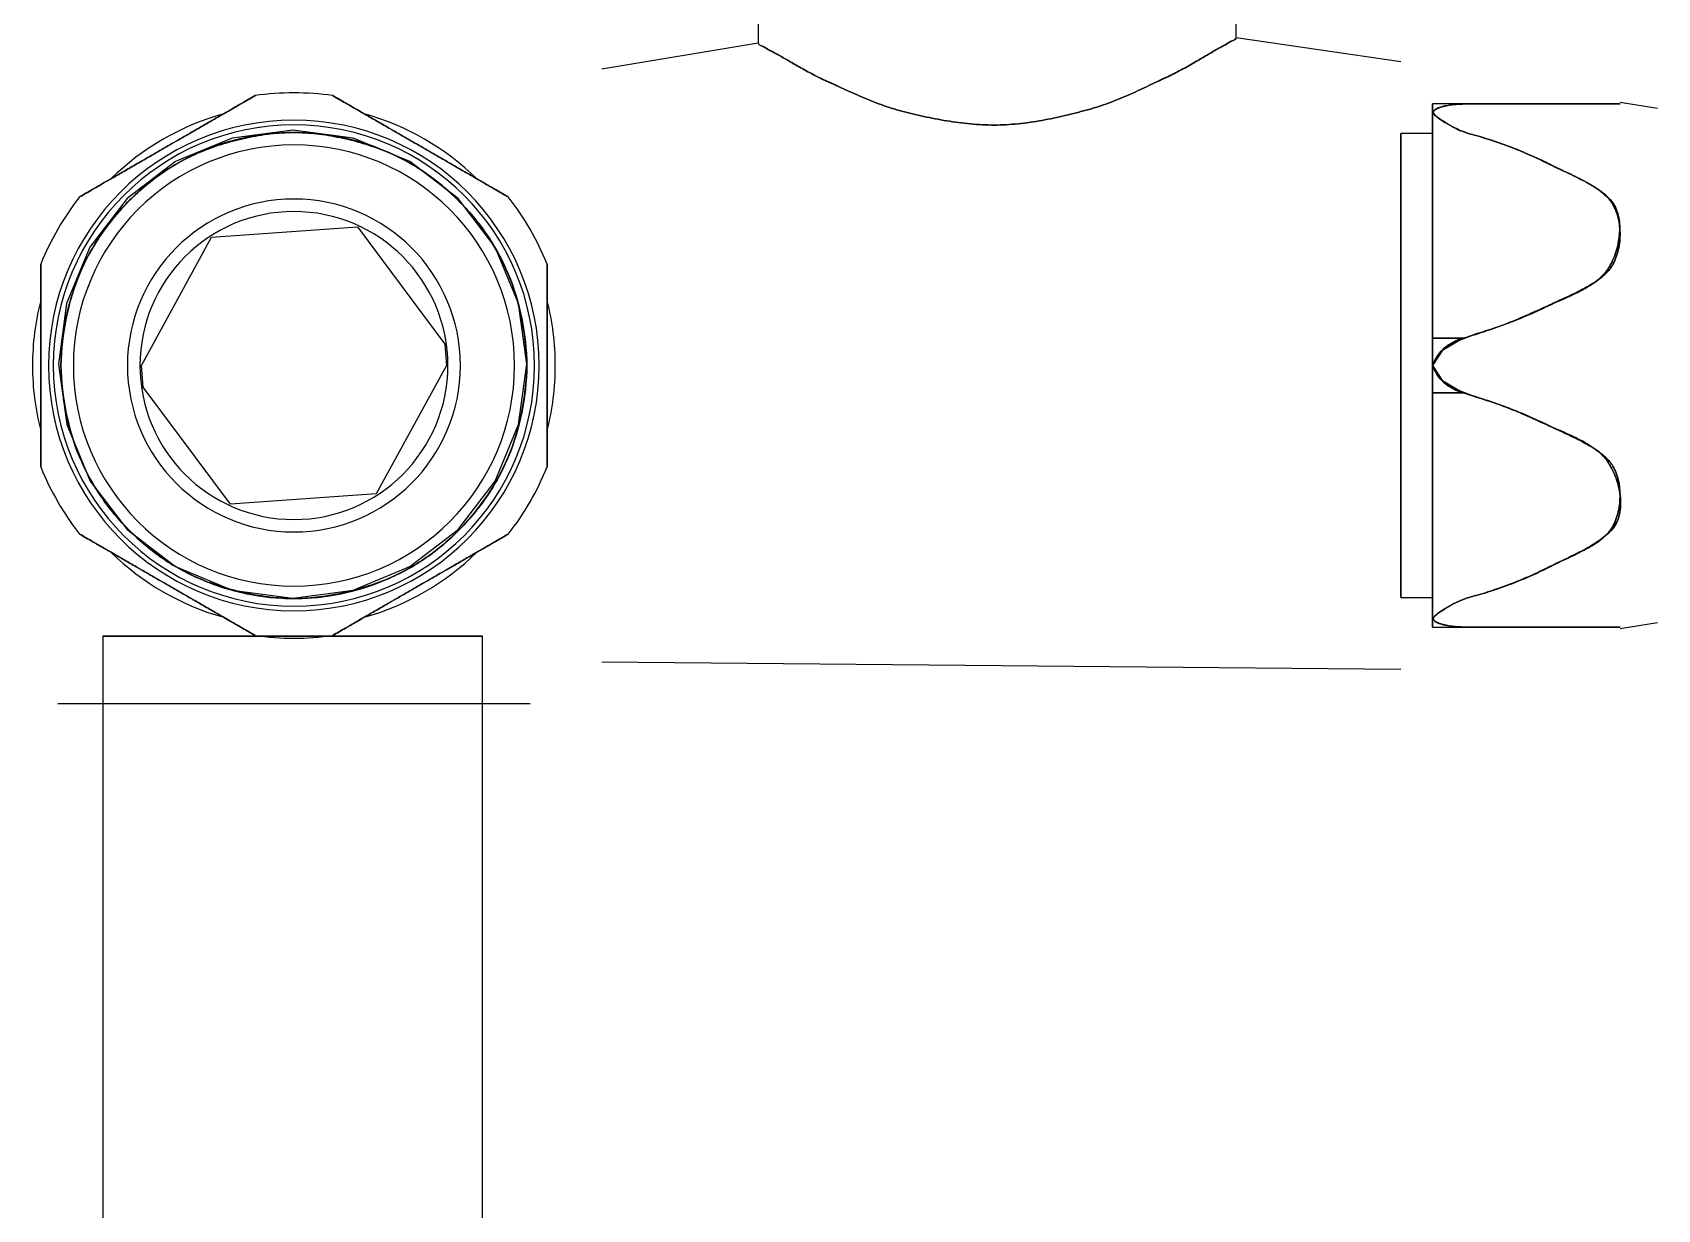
# Model space of a CAD drawing. Extents: x 338 to 7662, y 1527 to 4803.
# Drawn here: x 3767.122 to 3771.026, y 3154.222 to 3157.05 of the extents above; entities that cross this region are included whole.
import ezdxf

# ---------------------------------------------------------------- set-up
doc = ezdxf.new("R2010")
doc.units = 0
doc.header["$LTSCALE"] = 96
doc.header["$MEASUREMENT"] = 0
doc.layers.add('A-FLOR-PFIX', color=2, linetype='CONTINUOUS')

msp = doc.modelspace()

# ---------------------------------------------------------------- linework, layer by layer
at = {"layer": 'A-FLOR-PFIX'}
for p, q in [((3768.86577, 3157.14817), (3768.86577, 3157.02509)), ((3770.0142, 3157.03809), (3770.0142, 3157.14817)), ((3768.49017, 3156.96274), (3768.86577, 3157.02509)), ((3770.0142, 3157.03809), (3770.40998, 3156.98078)), ((3770.48548, 3156.80273), (3770.48548, 3156.8789)), ((3770.48548, 3156.8789), (3770.48548, 3156.80273)), ((3770.59037, 3156.8789), (3770.48548, 3156.8789)), ((3770.48548, 3156.8789), (3770.48548, 3156.80273)), ((3770.48548, 3156.80273), (3770.48548, 3156.8789)), ((3771.02646, 3156.86769), (3770.93644, 3156.88188)), ((3767.58134, 3156.85506), (3767.31033, 3156.69859)), ((3767.58134, 3156.85506), (3767.31033, 3156.69859)), ((3768.18967, 3156.69859), (3767.91866, 3156.85506)), ((3768.18967, 3156.69859), (3767.91866, 3156.85506)), ((3770.40998, 3156.8075), (3770.40998, 3155.6925)), ((3770.40998, 3155.6925), (3770.40998, 3156.8075)), ((3770.40998, 3155.6925), (3770.40998, 3156.8075)), ((3770.48548, 3156.8075), (3770.40998, 3156.8075)), ((3770.40998, 3156.8075), (3770.40998, 3155.6925)), ((3770.48548, 3156.8075), (3770.48548, 3155.6925)), ((3770.48548, 3155.6925), (3770.48548, 3156.8075)), ((3770.48548, 3156.8075), (3770.48548, 3155.6925)), ((3770.48548, 3155.6925), (3770.48548, 3156.8075)), ((3770.48548, 3156.31591), (3770.48548, 3156.80273)), ((3770.48548, 3156.80273), (3770.48548, 3156.32617)), ((3770.48548, 3156.80273), (3770.48548, 3156.31591)), ((3770.48548, 3156.32617), (3770.48548, 3156.80273)), ((3767.14167, 3156.09353), (3767.14167, 3156.40647)), ((3767.14167, 3156.40647), (3767.14167, 3156.09353)), ((3768.35833, 3156.40647), (3768.35833, 3156.09353)), ((3768.35833, 3156.09353), (3768.35833, 3156.40647)), ((3770.48548, 3156.32617), (3770.48548, 3156.25)), ((3770.48548, 3156.25), (3770.48548, 3156.32617)), ((3770.48548, 3156.25), (3770.48548, 3156.31591)), ((3770.55972, 3156.31591), (3770.48548, 3156.31591)), ((3770.48548, 3156.31591), (3770.48548, 3156.25)), ((3770.48548, 3156.31591), (3770.55972, 3156.31591)), ((3770.48548, 3156.25), (3770.48548, 3156.17383)), ((3770.48548, 3156.18409), (3770.48548, 3156.25)), ((3770.48548, 3156.25), (3770.48548, 3156.18409)), ((3770.48548, 3156.17383), (3770.48548, 3156.25)), ((3770.48548, 3155.69727), (3770.48548, 3156.18409)), ((3770.55972, 3156.18409), (3770.48548, 3156.18409)), ((3770.48548, 3156.18409), (3770.48548, 3155.69727)), ((3770.48548, 3156.18409), (3770.55972, 3156.18409)), ((3770.48548, 3156.17383), (3770.48548, 3155.69727)), ((3770.48548, 3155.69727), (3770.48548, 3156.17383)), ((3767.31033, 3155.80141), (3767.58134, 3155.64494)), ((3767.31033, 3155.80141), (3767.58134, 3155.64494)), ((3767.91866, 3155.64494), (3768.18967, 3155.80141)), ((3767.91866, 3155.64494), (3768.18967, 3155.80141)), ((3770.40998, 3155.6925), (3770.48548, 3155.6925)), ((3770.48548, 3155.69727), (3770.48548, 3155.6211)), ((3770.48548, 3155.6211), (3770.48548, 3155.69727)), ((3770.48548, 3155.6211), (3770.48548, 3155.69727)), ((3770.48548, 3155.69727), (3770.48548, 3155.6211)), ((3770.48548, 3155.6211), (3770.59037, 3155.6211)), ((3770.93644, 3155.61812), (3771.02646, 3155.63231)), ((3767.29103, 3155.59938), (3767.29103, 3149.9803)), ((3768.20328, 3149.9803), (3768.20328, 3155.59938)), ((3770.40998, 3155.51922), (3768.49017, 3155.53726)), ((3767.18239, 3155.43751), (3768.31761, 3155.43751))]:
    msp.add_line(p, q, dxfattribs=at)
for points in [[(3767.74705, 3156.81585), (3767.60147, 3156.79666), (3767.46582, 3156.74047), (3767.34931, 3156.6511), (3767.25997, 3156.53459), (3767.20367, 3156.39892), (3767.18455, 3156.25335), (3767.20443, 3156.10791), (3767.26061, 3155.97218), (3767.34931, 3155.8556), (3767.46579, 3155.76674), (3767.60153, 3155.71049), (3767.74705, 3155.69085)], [(3767.74705, 3156.81585), (3767.60147, 3156.79666), (3767.46582, 3156.74047), (3767.34931, 3156.6511), (3767.25997, 3156.53459), (3767.20367, 3156.39892), (3767.18455, 3156.25335), (3767.20443, 3156.10791), (3767.26061, 3155.97218), (3767.34931, 3155.8556), (3767.46579, 3155.76674), (3767.60153, 3155.71049), (3767.74705, 3155.69085)], [(3767.74705, 3155.69085), (3767.89255, 3155.71048), (3768.02827, 3155.76672), (3768.1448, 3155.8556), (3768.23365, 3155.97225), (3768.28991, 3156.10802), (3768.30955, 3156.25335), (3768.28991, 3156.39869), (3768.23365, 3156.53446), (3768.1448, 3156.6511), (3768.02827, 3156.73999), (3767.89255, 3156.79623), (3767.74705, 3156.81585)], [(3767.74705, 3155.69085), (3767.89255, 3155.71048), (3768.02827, 3155.76672), (3768.1448, 3155.8556), (3768.23365, 3155.97225), (3768.28991, 3156.10802), (3768.30955, 3156.25335), (3768.28991, 3156.39869), (3768.23365, 3156.53446), (3768.1448, 3156.6511), (3768.02827, 3156.73999), (3767.89255, 3156.79623), (3767.74705, 3156.81585)], [(3767.38374, 3156.25), (3767.55211, 3156.55819), (3767.90242, 3156.58304), (3768.11259, 3156.30169), (3768.11626, 3156.25)], [(3770.48548, 3156.25), (3770.51023, 3156.28676), (3770.54907, 3156.30985), (3770.59037, 3156.32617)], [(3770.59037, 3156.32617), (3770.54907, 3156.30985), (3770.51023, 3156.28676), (3770.48548, 3156.25)], [(3768.11626, 3156.25), (3767.94789, 3155.94181), (3767.59758, 3155.91696), (3767.38741, 3156.19831), (3767.38374, 3156.25)], [(3770.59037, 3156.17383), (3770.54907, 3156.19015), (3770.51023, 3156.21324), (3770.48548, 3156.25)], [(3770.48548, 3156.25), (3770.51023, 3156.21324), (3770.54907, 3156.19015), (3770.59037, 3156.17383)]]:
    msp.add_lwpolyline(points, dxfattribs=at)
for radius, start, end in [(0.65529, 81.8237, 98.1763), (0.65529, 81.8237, 98.1763), (0.58942, 0, 180), (0.58942, 0, 180), (0.57821, 0, 180), (0.57821, 0, 180), (0.62813, 105.57525, 134.42475), (0.62813, 105.57525, 134.42475), (0.62813, 45.57525, 74.42475), (0.62813, 45.57525, 74.42475), (0.55998, 0, 180), (0.55998, 0, 180), (0.53, 90, 270), (0.53, 90, 270), (0.53, 90, 270), (0.53, 90, 270), (0.53, 270, 90), (0.53, 270, 90), (0.53, 270, 90), (0.53, 270, 90), (0.65529, 141.8237, 158.1763), (0.65529, 141.8237, 158.1763), (0.4, 0, 180), (0.4, 0, 180), (0.65529, 21.8237, 38.1763), (0.65529, 21.8237, 38.1763), (0.37, 0, 180), (0.37, 0, 180), (0.62813, 165.57525, 180), (0.62813, 165.57525, 180), (0.62813, 0, 14.42475), (0.62813, 0, 14.42475), (0.62813, 180, 194.42475), (0.62813, 180, 194.42475), (0.58942, 180, 0), (0.58942, 180, 0), (0.57821, 180, 0), (0.57821, 180, 0), (0.55998, 180, 0), (0.55998, 180, 0), (0.4, 180, 0), (0.4, 180, 0), (0.37, 180, 0), (0.37, 180, 0), (0.62813, 345.57525, 0), (0.62813, 345.57525, 0), (0.65529, 201.8237, 218.1763), (0.65529, 201.8237, 218.1763), (0.65529, 321.8237, 338.1763), (0.65529, 321.8237, 338.1763), (0.62813, 225.57525, 254.42475), (0.62813, 225.57525, 254.42475), (0.62813, 285.57525, 314.42475), (0.62813, 285.57525, 314.42475), (0.65529, 261.8237, 278.1763), (0.65529, 261.8237, 278.1763)]:
    msp.add_arc((3767.75, 3156.25), radius, start, end, dxfattribs=at)
for points, start_tangent, end_tangent in [([(3768.86577, 3157.02509), (3768.87734, 3157.01649), (3768.89151, 3157.00849), (3768.90059, 3157.00356), (3768.91095, 3156.99801), (3768.92255, 3156.99161), (3768.93532, 3156.98426), (3768.96425, 3156.96751), (3768.99749, 3156.94936), (3769.01566, 3156.94027), (3769.02511, 3156.9358), (3769.03481, 3156.93142), (3769.04473, 3156.927), (3769.05485, 3156.92242), (3769.07566, 3156.91289), (3769.11961, 3156.89333), (3769.16665, 3156.87485), (3769.19135, 3156.86669), (3769.204, 3156.86299), (3769.21686, 3156.85959), (3769.22991, 3156.85638), (3769.24315, 3156.85323), (3769.27013, 3156.84721), (3769.32574, 3156.83686), (3769.38276, 3156.82996), (3769.44019, 3156.82791), (3769.49762, 3156.8317), (3769.55458, 3156.84039), (3769.61012, 3156.85243), (3769.63705, 3156.85923), (3769.65026, 3156.86274), (3769.66329, 3156.86629), (3769.67612, 3156.87), (3769.68874, 3156.874), (3769.71337, 3156.88274), (3769.76026, 3156.90221), (3769.80407, 3156.92261), (3769.82483, 3156.93251), (3769.83491, 3156.93728), (3769.84481, 3156.94187), (3769.85448, 3156.94641), (3769.8639, 3156.95103), (3769.882, 3156.9604), (3769.91514, 3156.979), (3769.94405, 3156.99611), (3769.95685, 3157.00363), (3769.9685, 3157.01018), (3769.97894, 3157.01588), (3769.98811, 3157.02095), (3770.00245, 3157.02919), (3770.0142, 3157.03809)], (0, -1), (0, 1)), ([(3770.0142, 3157.03809), (3770.00245, 3157.02919), (3769.98811, 3157.02095), (3769.97894, 3157.01588), (3769.9685, 3157.01018), (3769.95685, 3157.00363), (3769.94405, 3156.99611), (3769.91514, 3156.979), (3769.882, 3156.9604), (3769.8639, 3156.95103), (3769.85448, 3156.94641), (3769.84481, 3156.94187), (3769.83491, 3156.93728), (3769.82483, 3156.93251), (3769.80407, 3156.92261), (3769.76026, 3156.90221), (3769.71337, 3156.88274), (3769.68874, 3156.874), (3769.67612, 3156.87), (3769.66329, 3156.86629), (3769.65026, 3156.86274), (3769.63705, 3156.85923), (3769.61012, 3156.85243), (3769.55458, 3156.84039), (3769.49762, 3156.8317), (3769.44019, 3156.82791), (3769.38276, 3156.82996), (3769.32574, 3156.83686), (3769.27013, 3156.84721), (3769.24315, 3156.85323), (3769.22991, 3156.85638), (3769.21686, 3156.85959), (3769.204, 3156.86299), (3769.19135, 3156.86669), (3769.16665, 3156.87485), (3769.11961, 3156.89333), (3769.07566, 3156.91289), (3769.05485, 3156.92242), (3769.04473, 3156.927), (3769.03481, 3156.93142), (3769.02511, 3156.9358), (3769.01566, 3156.94027), (3768.99749, 3156.94936), (3768.96425, 3156.96751), (3768.93532, 3156.98426), (3768.92255, 3156.99161), (3768.91095, 3156.99801), (3768.90059, 3157.00356), (3768.89151, 3157.00849), (3768.87734, 3157.01649), (3768.86577, 3157.02509)], (0, -1), (0, 1)), ([(3768.86577, 3157.02509), (3768.87734, 3157.01649), (3768.89151, 3157.00849), (3768.90059, 3157.00356), (3768.91095, 3156.99801), (3768.92255, 3156.99161), (3768.93532, 3156.98426), (3768.96425, 3156.96751), (3768.99749, 3156.94936), (3769.01566, 3156.94027), (3769.02511, 3156.9358), (3769.03481, 3156.93142), (3769.04473, 3156.927), (3769.05485, 3156.92242), (3769.07566, 3156.91289), (3769.11961, 3156.89333), (3769.16665, 3156.87485), (3769.19135, 3156.86669), (3769.204, 3156.86299), (3769.21686, 3156.85959), (3769.22991, 3156.85638), (3769.24315, 3156.85323), (3769.27013, 3156.84721), (3769.32574, 3156.83686), (3769.38276, 3156.82996), (3769.44019, 3156.82791), (3769.49762, 3156.8317), (3769.55458, 3156.84039), (3769.61012, 3156.85243), (3769.63705, 3156.85923), (3769.65026, 3156.86274), (3769.66329, 3156.86629), (3769.67612, 3156.87), (3769.68874, 3156.874), (3769.71337, 3156.88274), (3769.76026, 3156.90221), (3769.80407, 3156.92261), (3769.82483, 3156.93251), (3769.83491, 3156.93728), (3769.84481, 3156.94187), (3769.85448, 3156.94641), (3769.8639, 3156.95103), (3769.882, 3156.9604), (3769.91514, 3156.979), (3769.94405, 3156.99611), (3769.95685, 3157.00363), (3769.9685, 3157.01018), (3769.97894, 3157.01588), (3769.98811, 3157.02095), (3770.00245, 3157.02919), (3770.0142, 3157.03809)], (0, -1), (0, 1)), ([(3770.0142, 3157.03809), (3770.00245, 3157.02919), (3769.98811, 3157.02095), (3769.97894, 3157.01588), (3769.9685, 3157.01018), (3769.95685, 3157.00363), (3769.94405, 3156.99611), (3769.91514, 3156.979), (3769.882, 3156.9604), (3769.8639, 3156.95103), (3769.85448, 3156.94641), (3769.84481, 3156.94187), (3769.83491, 3156.93728), (3769.82483, 3156.93251), (3769.80407, 3156.92261), (3769.76026, 3156.90221), (3769.71337, 3156.88274), (3769.68874, 3156.874), (3769.67612, 3156.87), (3769.66329, 3156.86629), (3769.65026, 3156.86274), (3769.63705, 3156.85923), (3769.61012, 3156.85243), (3769.55458, 3156.84039), (3769.49762, 3156.8317), (3769.44019, 3156.82791), (3769.38276, 3156.82996), (3769.32574, 3156.83686), (3769.27013, 3156.84721), (3769.24315, 3156.85323), (3769.22991, 3156.85638), (3769.21686, 3156.85959), (3769.204, 3156.86299), (3769.19135, 3156.86669), (3769.16665, 3156.87485), (3769.11961, 3156.89333), (3769.07566, 3156.91289), (3769.05485, 3156.92242), (3769.04473, 3156.927), (3769.03481, 3156.93142), (3769.02511, 3156.9358), (3769.01566, 3156.94027), (3768.99749, 3156.94936), (3768.96425, 3156.96751), (3768.93532, 3156.98426), (3768.92255, 3156.99161), (3768.91095, 3156.99801), (3768.90059, 3157.00356), (3768.89151, 3157.00849), (3768.87734, 3157.01649), (3768.86577, 3157.02509)], (0, -1), (0, 1)), ([(3767.6568, 3156.89863), (3767.64405, 3156.89127), (3767.63234, 3156.88451), (3767.62516, 3156.88036), (3767.61708, 3156.8757), (3767.60807, 3156.8705), (3767.59811, 3156.86474), (3767.57548, 3156.85168), (3767.54951, 3156.83668), (3767.5205, 3156.81993), (3767.51262, 3156.81538), (3767.50422, 3156.81054), (3767.4862, 3156.80014), (3767.44724, 3156.77764), (3767.4082, 3156.7551), (3767.3901, 3156.74465), (3767.38166, 3156.73978), (3767.37371, 3156.73519), (3767.34429, 3156.7182), (3767.3177, 3156.70285), (3767.29445, 3156.68943), (3767.28423, 3156.68352), (3767.27502, 3156.67821), (3767.2668, 3156.67346), (3767.2595, 3156.66925), (3767.24763, 3156.66239), (3767.23487, 3156.65503)], (-0.8660254, -0.5), (-0.8660254, -0.5)), ([(3767.23487, 3156.65503), (3767.24763, 3156.66239), (3767.2595, 3156.66925), (3767.2668, 3156.67346), (3767.27502, 3156.67821), (3767.28423, 3156.68352), (3767.29445, 3156.68943), (3767.3177, 3156.70285), (3767.34429, 3156.7182), (3767.37371, 3156.73519), (3767.38166, 3156.73978), (3767.3901, 3156.74465), (3767.4082, 3156.7551), (3767.44724, 3156.77764), (3767.4862, 3156.80014), (3767.50422, 3156.81054), (3767.51262, 3156.81538), (3767.5205, 3156.81993), (3767.54951, 3156.83668), (3767.57548, 3156.85168), (3767.59811, 3156.86474), (3767.60807, 3156.8705), (3767.61708, 3156.8757), (3767.62516, 3156.88036), (3767.63234, 3156.88451), (3767.64405, 3156.89127), (3767.6568, 3156.89863)], (0.8660254, 0.5), (0.8660254, 0.5)), ([(3767.58134, 3156.85506), (3767.62614, 3156.88093), (3767.6568, 3156.89863)], (0.8660254, 0.5), (0.8660254, 0.5)), ([(3767.6568, 3156.89863), (3767.62614, 3156.88093), (3767.58134, 3156.85506)], (-0.8660254, -0.5), (-0.8660254, -0.5)), ([(3767.8432, 3156.89863), (3767.87386, 3156.88093), (3767.91866, 3156.85506)], (0.8660254, -0.5), (0.8660254, -0.5)), ([(3768.26513, 3156.65503), (3768.25238, 3156.66239), (3768.24067, 3156.66915), (3768.23349, 3156.6733), (3768.22541, 3156.67796), (3768.2164, 3156.68316), (3768.20644, 3156.68891), (3768.18381, 3156.70198), (3768.15784, 3156.71697), (3768.12883, 3156.73372), (3768.12094, 3156.73827), (3768.11255, 3156.74312), (3768.09453, 3156.75352), (3768.05557, 3156.77602), (3768.01653, 3156.79855), (3767.99843, 3156.80901), (3767.98999, 3156.81388), (3767.98204, 3156.81847), (3767.95262, 3156.83546), (3767.92603, 3156.85081), (3767.90278, 3156.86423), (3767.89256, 3156.87013), (3767.88335, 3156.87545), (3767.87513, 3156.88019), (3767.86783, 3156.88441), (3767.85596, 3156.89126), (3767.8432, 3156.89863)], (-0.8660254, 0.5), (-0.8660254, 0.5)), ([(3767.91866, 3156.85506), (3767.87386, 3156.88093), (3767.8432, 3156.89863)], (-0.8660254, 0.5), (-0.8660254, 0.5)), ([(3767.8432, 3156.89863), (3767.85596, 3156.89126), (3767.86783, 3156.88441), (3767.87513, 3156.88019), (3767.88335, 3156.87545), (3767.89256, 3156.87013), (3767.90278, 3156.86423), (3767.92603, 3156.85081), (3767.95262, 3156.83546), (3767.98204, 3156.81847), (3767.98999, 3156.81388), (3767.99843, 3156.80901), (3768.01653, 3156.79855), (3768.05557, 3156.77602), (3768.09453, 3156.75352), (3768.11255, 3156.74312), (3768.12094, 3156.73827), (3768.12883, 3156.73372), (3768.15784, 3156.71697), (3768.18381, 3156.70198), (3768.20644, 3156.68891), (3768.2164, 3156.68316), (3768.22541, 3156.67796), (3768.23349, 3156.6733), (3768.24067, 3156.66915), (3768.25238, 3156.66239), (3768.26513, 3156.65503)], (0.8660254, -0.5), (0.8660254, -0.5)), ([(3770.59037, 3156.80273), (3770.55717, 3156.81286), (3770.54247, 3156.81935), (3770.53558, 3156.82289), (3770.52902, 3156.8266), (3770.52234, 3156.83058), (3770.51536, 3156.83482), (3770.50198, 3156.84354), (3770.49182, 3156.85179), (3770.48887, 3156.85549), (3770.48782, 3156.85883), (3770.48894, 3156.86191), (3770.49198, 3156.86482), (3770.50232, 3156.86988), (3770.51584, 3156.87367), (3770.52286, 3156.87506), (3770.52956, 3156.87614), (3770.53612, 3156.87697), (3770.54297, 3156.87761), (3770.55758, 3156.87844), (3770.59037, 3156.8789)], (-0.9756596, 0.2192907), (1, 0)), ([(3770.59037, 3156.8789), (3770.55758, 3156.87844), (3770.54297, 3156.87761), (3770.53612, 3156.87697), (3770.52956, 3156.87614), (3770.52286, 3156.87506), (3770.51584, 3156.87367), (3770.50232, 3156.86988), (3770.49198, 3156.86482), (3770.48894, 3156.86191), (3770.48782, 3156.85883), (3770.48887, 3156.85549), (3770.49182, 3156.85179), (3770.50198, 3156.84354), (3770.51536, 3156.83482), (3770.52234, 3156.83058), (3770.52902, 3156.8266), (3770.53558, 3156.82289), (3770.54247, 3156.81935), (3770.55717, 3156.81286), (3770.59037, 3156.80273)], (-1, 0), (0.9756596, -0.2192907)), ([(3770.59037, 3156.8789), (3770.55717, 3156.87843), (3770.54247, 3156.87759), (3770.53558, 3156.87693), (3770.52902, 3156.87608), (3770.52234, 3156.87496), (3770.51536, 3156.87351), (3770.50198, 3156.86956), (3770.49182, 3156.8643), (3770.48887, 3156.8613), (3770.48782, 3156.85815), (3770.48894, 3156.85479), (3770.49198, 3156.85109), (3770.50232, 3156.84295), (3770.51584, 3156.83441), (3770.52286, 3156.83026), (3770.52956, 3156.82635), (3770.53612, 3156.82269), (3770.54297, 3156.8192), (3770.55758, 3156.81279), (3770.59037, 3156.80273)], (-1, 0), (0.9749015, -0.2226365)), ([(3770.59037, 3156.80273), (3770.55758, 3156.81279), (3770.54297, 3156.8192), (3770.53612, 3156.82269), (3770.52956, 3156.82635), (3770.52286, 3156.83026), (3770.51584, 3156.83441), (3770.50232, 3156.84295), (3770.49198, 3156.85109), (3770.48894, 3156.85479), (3770.48782, 3156.85815), (3770.48887, 3156.8613), (3770.49182, 3156.8643), (3770.50198, 3156.86956), (3770.51536, 3156.87351), (3770.52234, 3156.87496), (3770.52902, 3156.87608), (3770.53558, 3156.87693), (3770.54247, 3156.87759), (3770.55717, 3156.87843), (3770.59037, 3156.8789)], (-0.9749015, 0.2226365), (1, 0)), ([(3770.59037, 3156.8789), (3770.63526, 3156.8789), (3770.67896, 3156.8789), (3770.72149, 3156.8789), (3770.74231, 3156.8789), (3770.7526, 3156.8789), (3770.76283, 3156.8789), (3770.77322, 3156.8789), (3770.78396, 3156.8789), (3770.8061, 3156.8789), (3770.85027, 3156.8789), (3770.8891, 3156.8789), (3770.90457, 3156.8789), (3770.91097, 3156.8789), (3770.91636, 3156.8789), (3770.92092, 3156.8789), (3770.9249, 3156.8789), (3770.93111, 3156.8789), (3770.93496, 3156.8789), (3770.93643, 3156.8789), (3770.9355, 3156.8789), (3770.93212, 3156.8789), (3770.92629, 3156.8789), (3770.92244, 3156.8789), (3770.91796, 3156.8789), (3770.91262, 3156.8789), (3770.90622, 3156.8789), (3770.89067, 3156.8789), (3770.85144, 3156.8789), (3770.80676, 3156.8789), (3770.78441, 3156.8789), (3770.77358, 3156.8789), (3770.76312, 3156.8789), (3770.75285, 3156.8789), (3770.74251, 3156.8789), (3770.72161, 3156.8789), (3770.67899, 3156.8789), (3770.63524, 3156.8789), (3770.59037, 3156.8789)], (1, 0), (-1, 0)), ([(3770.59037, 3156.8789), (3770.63524, 3156.8789), (3770.67899, 3156.8789), (3770.72161, 3156.8789), (3770.74251, 3156.8789), (3770.75285, 3156.8789), (3770.76312, 3156.8789), (3770.77358, 3156.8789), (3770.78441, 3156.8789), (3770.80676, 3156.8789), (3770.85144, 3156.8789), (3770.89067, 3156.8789), (3770.90622, 3156.8789), (3770.91262, 3156.8789), (3770.91796, 3156.8789), (3770.92244, 3156.8789), (3770.92629, 3156.8789), (3770.93212, 3156.8789), (3770.9355, 3156.8789), (3770.93643, 3156.8789), (3770.93496, 3156.8789), (3770.93111, 3156.8789), (3770.9249, 3156.8789), (3770.92092, 3156.8789), (3770.91636, 3156.8789), (3770.91097, 3156.8789), (3770.90457, 3156.8789), (3770.8891, 3156.8789), (3770.85027, 3156.8789), (3770.8061, 3156.8789), (3770.78396, 3156.8789), (3770.77322, 3156.8789), (3770.76283, 3156.8789), (3770.7526, 3156.8789), (3770.74231, 3156.8789), (3770.72149, 3156.8789), (3770.67896, 3156.8789), (3770.63526, 3156.8789), (3770.59037, 3156.8789)], (1, 0), (-1, 0)), ([(3767.19002, 3156.25), (3767.20287, 3156.36417), (3767.2164, 3156.41789), (3767.23467, 3156.46913), (3767.28672, 3156.56482), (3767.35515, 3156.64709), (3767.39421, 3156.68258), (3767.43692, 3156.71485), (3767.48268, 3156.74276), (3767.53087, 3156.76533), (3767.55608, 3156.77475), (3767.58235, 3156.78333), (3767.63711, 3156.79742), (3767.69322, 3156.80663), (3767.74877, 3156.80998), (3767.80444, 3156.80678), (3767.86086, 3156.79773), (3767.91599, 3156.78379), (3767.94243, 3156.77528), (3767.96778, 3156.7659), (3768.01621, 3156.74336), (3768.06219, 3156.71543), (3768.1051, 3156.68312), (3768.14431, 3156.64762), (3768.21285, 3156.56558), (3768.26495, 3156.47001), (3768.29692, 3156.36477), (3768.30998, 3156.25)], (0.0285107, 0.9995935), (0.0303499, -0.9995393)), ([(3768.30998, 3156.25), (3768.29692, 3156.36477), (3768.26495, 3156.47001), (3768.21285, 3156.56558), (3768.14431, 3156.64762), (3768.1051, 3156.68312), (3768.06219, 3156.71543), (3768.01621, 3156.74336), (3767.96778, 3156.7659), (3767.94243, 3156.77528), (3767.91599, 3156.78379), (3767.86086, 3156.79773), (3767.80444, 3156.80678), (3767.74877, 3156.80998), (3767.69322, 3156.80663), (3767.63711, 3156.79742), (3767.58235, 3156.78333), (3767.55608, 3156.77475), (3767.53087, 3156.76533), (3767.48268, 3156.74276), (3767.43692, 3156.71485), (3767.39421, 3156.68258), (3767.35515, 3156.64709), (3767.28672, 3156.56482), (3767.23467, 3156.46913), (3767.2164, 3156.41789), (3767.20287, 3156.36417), (3767.19002, 3156.25)], (-0.0303499, 0.9995393), (-0.0285107, -0.9995935)), ([(3770.59037, 3156.80273), (3770.63695, 3156.78824), (3770.68215, 3156.77182), (3770.72596, 3156.75346), (3770.74735, 3156.74355), (3770.75791, 3156.73842), (3770.76839, 3156.73316), (3770.77906, 3156.72783), (3770.79014, 3156.72246), (3770.81305, 3156.71152), (3770.85873, 3156.68833), (3770.8982, 3156.66243), (3770.92422, 3156.63264), (3770.92803, 3156.62429), (3770.93105, 3156.61534), (3770.93479, 3156.596), (3770.93564, 3156.57532), (3770.9338, 3156.55401), (3770.92946, 3156.53275), (3770.92281, 3156.51224), (3770.91406, 3156.49318), (3770.90896, 3156.4844), (3770.90341, 3156.47626), (3770.89712, 3156.46864), (3770.88987, 3156.46139), (3770.87286, 3156.44785), (3770.83137, 3156.42396), (3770.78491, 3156.40285), (3770.76169, 3156.39282), (3770.75041, 3156.38783), (3770.73946, 3156.38284), (3770.72869, 3156.37788), (3770.71786, 3156.37302), (3770.69601, 3156.36362), (3770.65157, 3156.34606), (3770.60614, 3156.33016), (3770.55972, 3156.31591)], (0.9614465, -0.2749921), (-0.9614411, -0.275011)), ([(3770.55972, 3156.31591), (3770.60614, 3156.33016), (3770.65157, 3156.34606), (3770.69601, 3156.36362), (3770.71786, 3156.37302), (3770.72869, 3156.37788), (3770.73946, 3156.38284), (3770.75041, 3156.38783), (3770.76169, 3156.39282), (3770.78491, 3156.40285), (3770.83137, 3156.42396), (3770.87286, 3156.44785), (3770.88987, 3156.46139), (3770.89712, 3156.46864), (3770.90341, 3156.47626), (3770.90896, 3156.4844), (3770.91406, 3156.49318), (3770.92281, 3156.51224), (3770.92946, 3156.53275), (3770.9338, 3156.55401), (3770.93564, 3156.57532), (3770.93479, 3156.596), (3770.93105, 3156.61534), (3770.92803, 3156.62429), (3770.92422, 3156.63264), (3770.8982, 3156.66243), (3770.85873, 3156.68833), (3770.81305, 3156.71152), (3770.79014, 3156.72246), (3770.77906, 3156.72783), (3770.76839, 3156.73316), (3770.75791, 3156.73842), (3770.74735, 3156.74355), (3770.72596, 3156.75346), (3770.68215, 3156.77182), (3770.63695, 3156.78824), (3770.59037, 3156.80273)], (0.9614411, 0.275011), (-0.9614465, 0.2749921)), ([(3770.59037, 3156.32617), (3770.63526, 3156.34031), (3770.67896, 3156.35619), (3770.72149, 3156.37382), (3770.74231, 3156.38329), (3770.7526, 3156.38818), (3770.76283, 3156.39319), (3770.77322, 3156.39825), (3770.78396, 3156.40334), (3770.8061, 3156.41364), (3770.85027, 3156.43539), (3770.8891, 3156.45977), (3770.90457, 3156.47336), (3770.91097, 3156.48058), (3770.91636, 3156.4881), (3770.92092, 3156.4961), (3770.9249, 3156.50467), (3770.93111, 3156.52321), (3770.93496, 3156.54306), (3770.93643, 3156.56356), (3770.9355, 3156.58408), (3770.93212, 3156.60396), (3770.92629, 3156.62255), (3770.92244, 3156.63116), (3770.91796, 3156.63921), (3770.91262, 3156.64679), (3770.90622, 3156.65407), (3770.89067, 3156.66783), (3770.85144, 3156.69264), (3770.80676, 3156.71482), (3770.78441, 3156.7253), (3770.77358, 3156.73046), (3770.76312, 3156.73558), (3770.75285, 3156.74063), (3770.74251, 3156.74557), (3770.72161, 3156.7551), (3770.67899, 3156.77281), (3770.63524, 3156.78868), (3770.59037, 3156.80273)], (0.9599844, 0.2800535), (-0.9606446, 0.2777803)), ([(3770.59037, 3156.80273), (3770.63524, 3156.78868), (3770.67899, 3156.77281), (3770.72161, 3156.7551), (3770.74251, 3156.74557), (3770.75285, 3156.74063), (3770.76312, 3156.73558), (3770.77358, 3156.73046), (3770.78441, 3156.7253), (3770.80676, 3156.71482), (3770.85144, 3156.69264), (3770.89067, 3156.66783), (3770.90622, 3156.65407), (3770.91262, 3156.64679), (3770.91796, 3156.63921), (3770.92244, 3156.63116), (3770.92629, 3156.62255), (3770.93212, 3156.60396), (3770.9355, 3156.58408), (3770.93643, 3156.56356), (3770.93496, 3156.54306), (3770.93111, 3156.52321), (3770.9249, 3156.50467), (3770.92092, 3156.4961), (3770.91636, 3156.4881), (3770.91097, 3156.48058), (3770.90457, 3156.47336), (3770.8891, 3156.45977), (3770.85027, 3156.43539), (3770.8061, 3156.41364), (3770.78396, 3156.40334), (3770.77322, 3156.39825), (3770.76283, 3156.39319), (3770.7526, 3156.38818), (3770.74231, 3156.38329), (3770.72149, 3156.37382), (3770.67896, 3156.35619), (3770.63526, 3156.34031), (3770.59037, 3156.32617)], (0.9606446, -0.2777803), (-0.9599844, -0.2800535)), ([(3767.23487, 3156.65503), (3767.26553, 3156.67273), (3767.31033, 3156.69859)], (0.8660254, 0.5), (0.8660254, 0.5)), ([(3767.31033, 3156.69859), (3767.26553, 3156.67273), (3767.23487, 3156.65503)], (-0.8660254, -0.5), (-0.8660254, -0.5)), ([(3768.18967, 3156.69859), (3768.23447, 3156.67273), (3768.26513, 3156.65503)], (0.8660254, -0.5), (0.8660254, -0.5)), ([(3768.26513, 3156.65503), (3768.23447, 3156.67273), (3768.18967, 3156.69859)], (-0.8660254, 0.5), (-0.8660254, 0.5)), ([(3767.14167, 3156.40647), (3767.14167, 3156.4582), (3767.14167, 3156.49361)], (0, 1), (0, 1)), ([(3767.14167, 3156.49361), (3767.14167, 3156.48179), (3767.14167, 3156.4719), (3767.14167, 3156.46596), (3767.14167, 3156.45936), (3767.14167, 3156.4522), (3767.14167, 3156.4445), (3767.14167, 3156.4272), (3767.14167, 3156.40682), (3767.14167, 3156.39527), (3767.14167, 3156.38272), (3767.14167, 3156.3692), (3767.14167, 3156.3548), (3767.14167, 3156.32337), (3767.14167, 3156.28844), (3767.14167, 3156.25)], (0, -1), (0, -1)), ([(3767.14167, 3156.25), (3767.14167, 3156.28844), (3767.14167, 3156.32337), (3767.14167, 3156.3548), (3767.14167, 3156.3692), (3767.14167, 3156.38272), (3767.14167, 3156.39527), (3767.14167, 3156.40682), (3767.14167, 3156.4272), (3767.14167, 3156.4445), (3767.14167, 3156.4522), (3767.14167, 3156.45936), (3767.14167, 3156.46596), (3767.14167, 3156.4719), (3767.14167, 3156.48179), (3767.14167, 3156.49361)], (0, 1), (0, 1)), ([(3767.14167, 3156.49361), (3767.14167, 3156.4582), (3767.14167, 3156.40647)], (0, -1), (0, -1)), ([(3768.35833, 3156.49361), (3768.35833, 3156.4582), (3768.35833, 3156.40647)], (0, -1), (0, -1)), ([(3768.35833, 3156.25), (3768.35833, 3156.28779), (3768.35833, 3156.32225), (3768.35833, 3156.35341), (3768.35833, 3156.36774), (3768.35833, 3156.37459), (3768.35833, 3156.38124), (3768.35833, 3156.39385), (3768.35833, 3156.40554), (3768.35833, 3156.42638), (3768.35833, 3156.44419), (3768.35833, 3156.45209), (3768.35833, 3156.4594), (3768.35833, 3156.46608), (3768.35833, 3156.47207), (3768.35833, 3156.48199), (3768.35833, 3156.49361)], (0, 1), (0, 1)), ([(3768.35833, 3156.40647), (3768.35833, 3156.4582), (3768.35833, 3156.49361)], (0, 1), (0, 1)), ([(3768.35833, 3156.49361), (3768.35833, 3156.48199), (3768.35833, 3156.47207), (3768.35833, 3156.46608), (3768.35833, 3156.4594), (3768.35833, 3156.45209), (3768.35833, 3156.44419), (3768.35833, 3156.42638), (3768.35833, 3156.40554), (3768.35833, 3156.39385), (3768.35833, 3156.38124), (3768.35833, 3156.37459), (3768.35833, 3156.36774), (3768.35833, 3156.35341), (3768.35833, 3156.32225), (3768.35833, 3156.28779), (3768.35833, 3156.25)], (0, -1), (0, -1)), ([(3770.55972, 3156.31591), (3770.51414, 3156.2917), (3770.48548, 3156.25)], (-0.9587437, -0.2842718), (-0.3722336, -0.9281391)), ([(3770.48548, 3156.25), (3770.51414, 3156.2917), (3770.55972, 3156.31591)], (0.3722336, 0.9281391), (0.9587437, 0.2842718)), ([(3767.14167, 3156.25), (3767.14167, 3156.21221), (3767.14167, 3156.17775), (3767.14167, 3156.14659), (3767.14167, 3156.13226), (3767.14167, 3156.12541), (3767.14167, 3156.11876), (3767.14167, 3156.10615), (3767.14167, 3156.09446), (3767.14167, 3156.07362), (3767.14167, 3156.05581), (3767.14167, 3156.04791), (3767.14167, 3156.0406), (3767.14167, 3156.03392), (3767.14167, 3156.02793), (3767.14167, 3156.01801), (3767.14167, 3156.00639)], (0, -1), (0, -1)), ([(3767.14167, 3156.00639), (3767.14167, 3156.01801), (3767.14167, 3156.02793), (3767.14167, 3156.03392), (3767.14167, 3156.0406), (3767.14167, 3156.04791), (3767.14167, 3156.05581), (3767.14167, 3156.07362), (3767.14167, 3156.09446), (3767.14167, 3156.10615), (3767.14167, 3156.11876), (3767.14167, 3156.12541), (3767.14167, 3156.13226), (3767.14167, 3156.14659), (3767.14167, 3156.17775), (3767.14167, 3156.21221), (3767.14167, 3156.25)], (0, 1), (0, 1)), ([(3768.30998, 3156.25), (3768.29692, 3156.13523), (3768.26495, 3156.02999), (3768.21285, 3155.93442), (3768.14431, 3155.85238), (3768.1051, 3155.81688), (3768.06219, 3155.78457), (3768.01621, 3155.75664), (3767.96778, 3155.7341), (3767.94243, 3155.72472), (3767.91599, 3155.71621), (3767.86086, 3155.70227), (3767.80444, 3155.69322), (3767.74877, 3155.69002), (3767.69322, 3155.69337), (3767.63711, 3155.70258), (3767.58235, 3155.71667), (3767.55608, 3155.72525), (3767.53087, 3155.73467), (3767.48268, 3155.75724), (3767.43692, 3155.78515), (3767.39421, 3155.81742), (3767.35515, 3155.85291), (3767.28672, 3155.93518), (3767.23467, 3156.03087), (3767.20287, 3156.13583), (3767.19002, 3156.25)], (-0.0303499, -0.9995393), (-0.0285107, 0.9995935)), ([(3767.19002, 3156.25), (3767.20287, 3156.13583), (3767.23467, 3156.03087), (3767.28672, 3155.93518), (3767.35515, 3155.85291), (3767.39421, 3155.81742), (3767.43692, 3155.78515), (3767.48268, 3155.75724), (3767.53087, 3155.73467), (3767.55608, 3155.72525), (3767.58235, 3155.71667), (3767.63711, 3155.70258), (3767.69322, 3155.69337), (3767.74877, 3155.69002), (3767.80444, 3155.69322), (3767.86086, 3155.70227), (3767.91599, 3155.71621), (3767.94243, 3155.72472), (3767.96778, 3155.7341), (3768.01621, 3155.75664), (3768.06219, 3155.78457), (3768.1051, 3155.81688), (3768.14431, 3155.85238), (3768.21285, 3155.93442), (3768.26495, 3156.02999), (3768.29692, 3156.13523), (3768.30998, 3156.25)], (0.0285107, -0.9995935), (0.0303499, 0.9995393)), ([(3768.35833, 3156.00639), (3768.35833, 3156.01801), (3768.35833, 3156.02793), (3768.35833, 3156.03392), (3768.35833, 3156.0406), (3768.35833, 3156.04791), (3768.35833, 3156.05581), (3768.35833, 3156.07362), (3768.35833, 3156.09446), (3768.35833, 3156.10615), (3768.35833, 3156.11876), (3768.35833, 3156.12541), (3768.35833, 3156.13226), (3768.35833, 3156.14659), (3768.35833, 3156.17775), (3768.35833, 3156.21221), (3768.35833, 3156.25)], (0, 1), (0, 1)), ([(3768.35833, 3156.25), (3768.35833, 3156.21221), (3768.35833, 3156.17775), (3768.35833, 3156.14659), (3768.35833, 3156.13226), (3768.35833, 3156.12541), (3768.35833, 3156.11876), (3768.35833, 3156.10615), (3768.35833, 3156.09446), (3768.35833, 3156.07362), (3768.35833, 3156.05581), (3768.35833, 3156.04791), (3768.35833, 3156.0406), (3768.35833, 3156.03392), (3768.35833, 3156.02793), (3768.35833, 3156.01801), (3768.35833, 3156.00639)], (0, -1), (0, -1)), ([(3770.48548, 3156.25), (3770.51414, 3156.2083), (3770.55972, 3156.18409)], (0.3722336, -0.9281391), (0.9587437, -0.2842718)), ([(3770.55972, 3156.18409), (3770.51414, 3156.2083), (3770.48548, 3156.25)], (-0.9587437, 0.2842718), (-0.3722336, 0.9281391)), ([(3770.55972, 3156.18409), (3770.6062, 3156.16979), (3770.65166, 3156.15387), (3770.69609, 3156.13632), (3770.71792, 3156.12694), (3770.72874, 3156.12209), (3770.7395, 3156.11715), (3770.75041, 3156.11217), (3770.76165, 3156.10719), (3770.78475, 3156.09716), (3770.83089, 3156.07609), (3770.87217, 3156.05231), (3770.8892, 3156.0389), (3770.89649, 3156.03173), (3770.90285, 3156.02421), (3770.90853, 3156.01619), (3770.9138, 3156.00759), (3770.92301, 3155.98894), (3770.93021, 3155.96892), (3770.93516, 3155.94817), (3770.93759, 3155.92733), (3770.93726, 3155.90706), (3770.9339, 3155.88799), (3770.931, 3155.87911), (3770.92725, 3155.87078), (3770.901, 3155.84057), (3770.86079, 3155.81371), (3770.81423, 3155.78947), (3770.79095, 3155.7781), (3770.77973, 3155.77255), (3770.76895, 3155.7671), (3770.75838, 3155.76174), (3770.74773, 3155.75652), (3770.7262, 3155.74646), (3770.68219, 3155.72795), (3770.63691, 3155.71155), (3770.59037, 3155.69727)], (0.9612161, -0.2757963), (-0.9628906, -0.269892)), ([(3770.59037, 3155.69727), (3770.63691, 3155.71155), (3770.68219, 3155.72795), (3770.7262, 3155.74646), (3770.74773, 3155.75652), (3770.75838, 3155.76174), (3770.76895, 3155.7671), (3770.77973, 3155.77255), (3770.79095, 3155.7781), (3770.81423, 3155.78947), (3770.86079, 3155.81371), (3770.901, 3155.84057), (3770.92725, 3155.87078), (3770.931, 3155.87911), (3770.9339, 3155.88799), (3770.93726, 3155.90706), (3770.93759, 3155.92733), (3770.93516, 3155.94817), (3770.93021, 3155.96892), (3770.92301, 3155.98894), (3770.9138, 3156.00759), (3770.90853, 3156.01619), (3770.90285, 3156.02421), (3770.89649, 3156.03173), (3770.8892, 3156.0389), (3770.87217, 3156.05231), (3770.83089, 3156.07609), (3770.78475, 3156.09716), (3770.76165, 3156.10719), (3770.75041, 3156.11217), (3770.7395, 3156.11715), (3770.72874, 3156.12209), (3770.71792, 3156.12694), (3770.69609, 3156.13632), (3770.65166, 3156.15387), (3770.6062, 3156.16979), (3770.55972, 3156.18409)], (0.9628906, 0.269892), (-0.9612161, 0.2757963)), ([(3770.59037, 3155.69727), (3770.63526, 3155.71141), (3770.67896, 3155.72729), (3770.72149, 3155.74492), (3770.74231, 3155.75439), (3770.7526, 3155.75928), (3770.76283, 3155.76429), (3770.77322, 3155.76935), (3770.78396, 3155.77443), (3770.8061, 3155.78474), (3770.85027, 3155.80649), (3770.8891, 3155.83087), (3770.90457, 3155.84446), (3770.91097, 3155.85167), (3770.91636, 3155.8592), (3770.92092, 3155.8672), (3770.9249, 3155.87577), (3770.93111, 3155.89431), (3770.93496, 3155.91415), (3770.93643, 3155.93466), (3770.9355, 3155.95518), (3770.93212, 3155.97506), (3770.92629, 3155.99365), (3770.92244, 3156.00226), (3770.91796, 3156.0103), (3770.91262, 3156.01788), (3770.90622, 3156.02517), (3770.89067, 3156.03893), (3770.85144, 3156.06374), (3770.80676, 3156.08592), (3770.78441, 3156.0964), (3770.77358, 3156.10155), (3770.76312, 3156.10668), (3770.75285, 3156.11173), (3770.74251, 3156.11667), (3770.72161, 3156.1262), (3770.67899, 3156.1439), (3770.63524, 3156.15978), (3770.59037, 3156.17383)], (0.9599844, 0.2800535), (-0.9606446, 0.2777803)), ([(3770.59037, 3156.17383), (3770.63524, 3156.15978), (3770.67899, 3156.1439), (3770.72161, 3156.1262), (3770.74251, 3156.11667), (3770.75285, 3156.11173), (3770.76312, 3156.10668), (3770.77358, 3156.10155), (3770.78441, 3156.0964), (3770.80676, 3156.08592), (3770.85144, 3156.06374), (3770.89067, 3156.03893), (3770.90622, 3156.02517), (3770.91262, 3156.01788), (3770.91796, 3156.0103), (3770.92244, 3156.00226), (3770.92629, 3155.99365), (3770.93212, 3155.97506), (3770.9355, 3155.95518), (3770.93643, 3155.93466), (3770.93496, 3155.91415), (3770.93111, 3155.89431), (3770.9249, 3155.87577), (3770.92092, 3155.8672), (3770.91636, 3155.8592), (3770.91097, 3155.85167), (3770.90457, 3155.84446), (3770.8891, 3155.83087), (3770.85027, 3155.80649), (3770.8061, 3155.78474), (3770.78396, 3155.77443), (3770.77322, 3155.76935), (3770.76283, 3155.76429), (3770.7526, 3155.75928), (3770.74231, 3155.75439), (3770.72149, 3155.74492), (3770.67896, 3155.72729), (3770.63526, 3155.71141), (3770.59037, 3155.69727)], (0.9606446, -0.2777803), (-0.9599844, -0.2800535)), ([(3767.14167, 3156.00639), (3767.14167, 3156.0418), (3767.14167, 3156.09353)], (0, 1), (0, 1)), ([(3767.14167, 3156.09353), (3767.14167, 3156.0418), (3767.14167, 3156.00639)], (0, -1), (0, -1)), ([(3768.35833, 3156.09353), (3768.35833, 3156.0418), (3768.35833, 3156.00639)], (0, -1), (0, -1)), ([(3768.35833, 3156.00639), (3768.35833, 3156.0418), (3768.35833, 3156.09353)], (0, 1), (0, 1)), ([(3767.31033, 3155.80141), (3767.26553, 3155.82727), (3767.23487, 3155.84497)], (-0.8660254, 0.5), (-0.8660254, 0.5)), ([(3767.23487, 3155.84497), (3767.24762, 3155.83761), (3767.25933, 3155.83085), (3767.26651, 3155.8267), (3767.27459, 3155.82204), (3767.2836, 3155.81684), (3767.29356, 3155.81109), (3767.31619, 3155.79802), (3767.34216, 3155.78303), (3767.37117, 3155.76628), (3767.37906, 3155.76173), (3767.38745, 3155.75688), (3767.40547, 3155.74648), (3767.44443, 3155.72398), (3767.48347, 3155.70145), (3767.50157, 3155.69099), (3767.51001, 3155.68612), (3767.51796, 3155.68153), (3767.54738, 3155.66454), (3767.57397, 3155.64919), (3767.59722, 3155.63577), (3767.60744, 3155.62987), (3767.61665, 3155.62455), (3767.62487, 3155.61981), (3767.63217, 3155.61559), (3767.64404, 3155.60874), (3767.6568, 3155.60137)], (0.8660254, -0.5), (0.8660254, -0.5)), ([(3767.6568, 3155.60137), (3767.64404, 3155.60874), (3767.63217, 3155.61559), (3767.62487, 3155.61981), (3767.61665, 3155.62455), (3767.60744, 3155.62987), (3767.59722, 3155.63577), (3767.57397, 3155.64919), (3767.54738, 3155.66454), (3767.51796, 3155.68153), (3767.51001, 3155.68612), (3767.50157, 3155.69099), (3767.48347, 3155.70145), (3767.44443, 3155.72398), (3767.40547, 3155.74648), (3767.38745, 3155.75688), (3767.37906, 3155.76173), (3767.37117, 3155.76628), (3767.34216, 3155.78303), (3767.31619, 3155.79802), (3767.29356, 3155.81109), (3767.2836, 3155.81684), (3767.27459, 3155.82204), (3767.26651, 3155.8267), (3767.25933, 3155.83085), (3767.24762, 3155.83761), (3767.23487, 3155.84497)], (-0.8660254, 0.5), (-0.8660254, 0.5)), ([(3767.23487, 3155.84497), (3767.26553, 3155.82727), (3767.31033, 3155.80141)], (0.8660254, -0.5), (0.8660254, -0.5)), ([(3767.8432, 3155.60137), (3767.85595, 3155.60873), (3767.86766, 3155.61549), (3767.87484, 3155.61964), (3767.88292, 3155.6243), (3767.89193, 3155.6295), (3767.90189, 3155.63526), (3767.92452, 3155.64832), (3767.95049, 3155.66332), (3767.9795, 3155.68007), (3767.98738, 3155.68462), (3767.99578, 3155.68946), (3768.0138, 3155.69986), (3768.05276, 3155.72236), (3768.0918, 3155.7449), (3768.1099, 3155.75535), (3768.11834, 3155.76022), (3768.12629, 3155.76481), (3768.15571, 3155.7818), (3768.1823, 3155.79715), (3768.20555, 3155.81057), (3768.21577, 3155.81648), (3768.22498, 3155.82179), (3768.2332, 3155.82654), (3768.2405, 3155.83075), (3768.25237, 3155.83761), (3768.26513, 3155.84497)], (0.8660254, 0.5), (0.8660254, 0.5)), ([(3768.26513, 3155.84497), (3768.25237, 3155.83761), (3768.2405, 3155.83075), (3768.2332, 3155.82654), (3768.22498, 3155.82179), (3768.21577, 3155.81648), (3768.20555, 3155.81057), (3768.1823, 3155.79715), (3768.15571, 3155.7818), (3768.12629, 3155.76481), (3768.11834, 3155.76022), (3768.1099, 3155.75535), (3768.0918, 3155.7449), (3768.05276, 3155.72236), (3768.0138, 3155.69986), (3767.99578, 3155.68946), (3767.98738, 3155.68462), (3767.9795, 3155.68007), (3767.95049, 3155.66332), (3767.92452, 3155.64832), (3767.90189, 3155.63526), (3767.89193, 3155.6295), (3767.88292, 3155.6243), (3767.87484, 3155.61964), (3767.86766, 3155.61549), (3767.85595, 3155.60873), (3767.8432, 3155.60137)], (-0.8660254, -0.5), (-0.8660254, -0.5)), ([(3768.26513, 3155.84497), (3768.23447, 3155.82727), (3768.18967, 3155.80141)], (-0.8660254, -0.5), (-0.8660254, -0.5)), ([(3768.18967, 3155.80141), (3768.23447, 3155.82727), (3768.26513, 3155.84497)], (0.8660254, 0.5), (0.8660254, 0.5)), ([(3770.59037, 3155.69727), (3770.55717, 3155.68714), (3770.54247, 3155.68065), (3770.53558, 3155.67711), (3770.52902, 3155.6734), (3770.52234, 3155.66942), (3770.51536, 3155.66518), (3770.50198, 3155.65646), (3770.49182, 3155.64821), (3770.48887, 3155.64451), (3770.48782, 3155.64117), (3770.48894, 3155.63809), (3770.49198, 3155.63518), (3770.50232, 3155.63012), (3770.51584, 3155.62633), (3770.52286, 3155.62494), (3770.52956, 3155.62386), (3770.53612, 3155.62303), (3770.54297, 3155.62239), (3770.55758, 3155.62156), (3770.59037, 3155.6211)], (-0.9756596, -0.2192907), (1, 0)), ([(3770.59037, 3155.6211), (3770.55758, 3155.62156), (3770.54297, 3155.62239), (3770.53612, 3155.62303), (3770.52956, 3155.62386), (3770.52286, 3155.62494), (3770.51584, 3155.62633), (3770.50232, 3155.63012), (3770.49198, 3155.63518), (3770.48894, 3155.63809), (3770.48782, 3155.64117), (3770.48887, 3155.64451), (3770.49182, 3155.64821), (3770.50198, 3155.65646), (3770.51536, 3155.66518), (3770.52234, 3155.66942), (3770.52902, 3155.6734), (3770.53558, 3155.67711), (3770.54247, 3155.68065), (3770.55717, 3155.68714), (3770.59037, 3155.69727)], (-1, 0), (0.9756596, 0.2192907)), ([(3770.59037, 3155.6211), (3770.55717, 3155.62157), (3770.54247, 3155.62241), (3770.53558, 3155.62307), (3770.52902, 3155.62392), (3770.52234, 3155.62504), (3770.51536, 3155.62649), (3770.50198, 3155.63044), (3770.49182, 3155.6357), (3770.48887, 3155.6387), (3770.48782, 3155.64185), (3770.48894, 3155.64521), (3770.49198, 3155.64891), (3770.50232, 3155.65705), (3770.51584, 3155.66559), (3770.52286, 3155.66974), (3770.52956, 3155.67365), (3770.53612, 3155.67731), (3770.54297, 3155.6808), (3770.55758, 3155.68721), (3770.59037, 3155.69727)], (-1, 0), (0.9749015, 0.2226365)), ([(3770.59037, 3155.69727), (3770.55758, 3155.68721), (3770.54297, 3155.6808), (3770.53612, 3155.67731), (3770.52956, 3155.67365), (3770.52286, 3155.66974), (3770.51584, 3155.66559), (3770.50232, 3155.65705), (3770.49198, 3155.64891), (3770.48894, 3155.64521), (3770.48782, 3155.64185), (3770.48887, 3155.6387), (3770.49182, 3155.6357), (3770.50198, 3155.63044), (3770.51536, 3155.62649), (3770.52234, 3155.62504), (3770.52902, 3155.62392), (3770.53558, 3155.62307), (3770.54247, 3155.62241), (3770.55717, 3155.62157), (3770.59037, 3155.6211)], (-0.9749015, -0.2226365), (1, 0)), ([(3767.6568, 3155.60137), (3767.62614, 3155.61907), (3767.58134, 3155.64494)], (-0.8660254, 0.5), (-0.8660254, 0.5)), ([(3767.58134, 3155.64494), (3767.62614, 3155.61907), (3767.6568, 3155.60137)], (0.8660254, -0.5), (0.8660254, -0.5)), ([(3767.91866, 3155.64494), (3767.87386, 3155.61907), (3767.8432, 3155.60137)], (-0.8660254, -0.5), (-0.8660254, -0.5)), ([(3767.8432, 3155.60137), (3767.87386, 3155.61907), (3767.91866, 3155.64494)], (0.8660254, 0.5), (0.8660254, 0.5)), ([(3770.59037, 3155.6211), (3770.63526, 3155.6211), (3770.67896, 3155.6211), (3770.72149, 3155.6211), (3770.74231, 3155.6211), (3770.7526, 3155.6211), (3770.76283, 3155.6211), (3770.77322, 3155.6211), (3770.78396, 3155.6211), (3770.8061, 3155.6211), (3770.85027, 3155.6211), (3770.8891, 3155.6211), (3770.90457, 3155.6211), (3770.91097, 3155.6211), (3770.91636, 3155.6211), (3770.92092, 3155.6211), (3770.9249, 3155.6211), (3770.93111, 3155.6211), (3770.93496, 3155.6211), (3770.93643, 3155.6211), (3770.9355, 3155.6211), (3770.93212, 3155.6211), (3770.92629, 3155.6211), (3770.92244, 3155.6211), (3770.91796, 3155.6211), (3770.91262, 3155.6211), (3770.90622, 3155.6211), (3770.89067, 3155.6211), (3770.85144, 3155.6211), (3770.80676, 3155.6211), (3770.78441, 3155.6211), (3770.77358, 3155.6211), (3770.76312, 3155.6211), (3770.75285, 3155.6211), (3770.74251, 3155.6211), (3770.72161, 3155.6211), (3770.67899, 3155.6211), (3770.63524, 3155.6211), (3770.59037, 3155.6211)], (1, 0), (-1, 0)), ([(3770.59037, 3155.6211), (3770.63524, 3155.6211), (3770.67899, 3155.6211), (3770.72161, 3155.6211), (3770.74251, 3155.6211), (3770.75285, 3155.6211), (3770.76312, 3155.6211), (3770.77358, 3155.6211), (3770.78441, 3155.6211), (3770.80676, 3155.6211), (3770.85144, 3155.6211), (3770.89067, 3155.6211), (3770.90622, 3155.6211), (3770.91262, 3155.6211), (3770.91796, 3155.6211), (3770.92244, 3155.6211), (3770.92629, 3155.6211), (3770.93212, 3155.6211), (3770.9355, 3155.6211), (3770.93643, 3155.6211), (3770.93496, 3155.6211), (3770.93111, 3155.6211), (3770.9249, 3155.6211), (3770.92092, 3155.6211), (3770.91636, 3155.6211), (3770.91097, 3155.6211), (3770.90457, 3155.6211), (3770.8891, 3155.6211), (3770.85027, 3155.6211), (3770.8061, 3155.6211), (3770.78396, 3155.6211), (3770.77322, 3155.6211), (3770.76283, 3155.6211), (3770.7526, 3155.6211), (3770.74231, 3155.6211), (3770.72149, 3155.6211), (3770.67896, 3155.6211), (3770.63526, 3155.6211), (3770.59037, 3155.6211)], (1, 0), (-1, 0))]:
    msp.add_spline(points, degree=3, dxfattribs=dict(at, start_tangent=start_tangent, end_tangent=end_tangent))
for points in [[(3768.20328, 3155.59938), (3768.19527, 3155.59938), (3768.172, 3155.59938), (3768.13459, 3155.59938), (3768.08418, 3155.59938), (3768.02201, 3155.59938), (3767.9503, 3155.59938), (3767.87177, 3155.59938), (3767.70516, 3155.59938), (3767.54401, 3155.59938), (3767.41012, 3155.59938), (3767.35971, 3155.59938), (3767.32231, 3155.59938), (3767.29904, 3155.59938), (3767.29103, 3155.59938)], [(3767.29103, 3155.59938), (3767.32989, 3155.59938), (3767.43986, 3155.59938), (3767.60221, 3155.59938), (3767.78919, 3155.59938), (3768.08418, 3155.59938), (3768.20328, 3155.59938)], [(3767.29103, 3155.59938), (3767.32989, 3155.59938), (3767.43986, 3155.59938), (3767.60221, 3155.59938), (3767.78919, 3155.59938), (3768.08418, 3155.59938), (3768.20328, 3155.59938)], [(3768.20328, 3155.59938), (3768.19527, 3155.59938), (3768.172, 3155.59938), (3768.13459, 3155.59938), (3768.08418, 3155.59938), (3768.02201, 3155.59938), (3767.9503, 3155.59938), (3767.87177, 3155.59938), (3767.70516, 3155.59938), (3767.54401, 3155.59938), (3767.41012, 3155.59938), (3767.35971, 3155.59938), (3767.32231, 3155.59938), (3767.29904, 3155.59938), (3767.29103, 3155.59938)], [(3768.20328, 3155.59938), (3768.08418, 3155.59938), (3767.78919, 3155.59938), (3767.60221, 3155.59938), (3767.43986, 3155.59938), (3767.32989, 3155.59938), (3767.29103, 3155.59938)], [(3767.29103, 3155.59938), (3767.29904, 3155.59938), (3767.32231, 3155.59938), (3767.35971, 3155.59938), (3767.41012, 3155.59938), (3767.54401, 3155.59938), (3767.70516, 3155.59938), (3767.87177, 3155.59938), (3767.9503, 3155.59938), (3768.02201, 3155.59938), (3768.08418, 3155.59938), (3768.13459, 3155.59938), (3768.172, 3155.59938), (3768.19527, 3155.59938), (3768.20328, 3155.59938)], [(3768.20328, 3155.59938), (3768.08418, 3155.59938), (3767.78919, 3155.59938), (3767.60221, 3155.59938), (3767.43986, 3155.59938), (3767.32989, 3155.59938), (3767.29103, 3155.59938)], [(3767.29103, 3155.59938), (3767.29904, 3155.59938), (3767.32231, 3155.59938), (3767.35971, 3155.59938), (3767.41012, 3155.59938), (3767.54401, 3155.59938), (3767.70516, 3155.59938), (3767.87177, 3155.59938), (3767.9503, 3155.59938), (3768.02201, 3155.59938), (3768.08418, 3155.59938), (3768.13459, 3155.59938), (3768.172, 3155.59938), (3768.19527, 3155.59938), (3768.20328, 3155.59938)]]:
    msp.add_spline(points, degree=3, dxfattribs=at)

doc.saveas('drawing.dxf')
